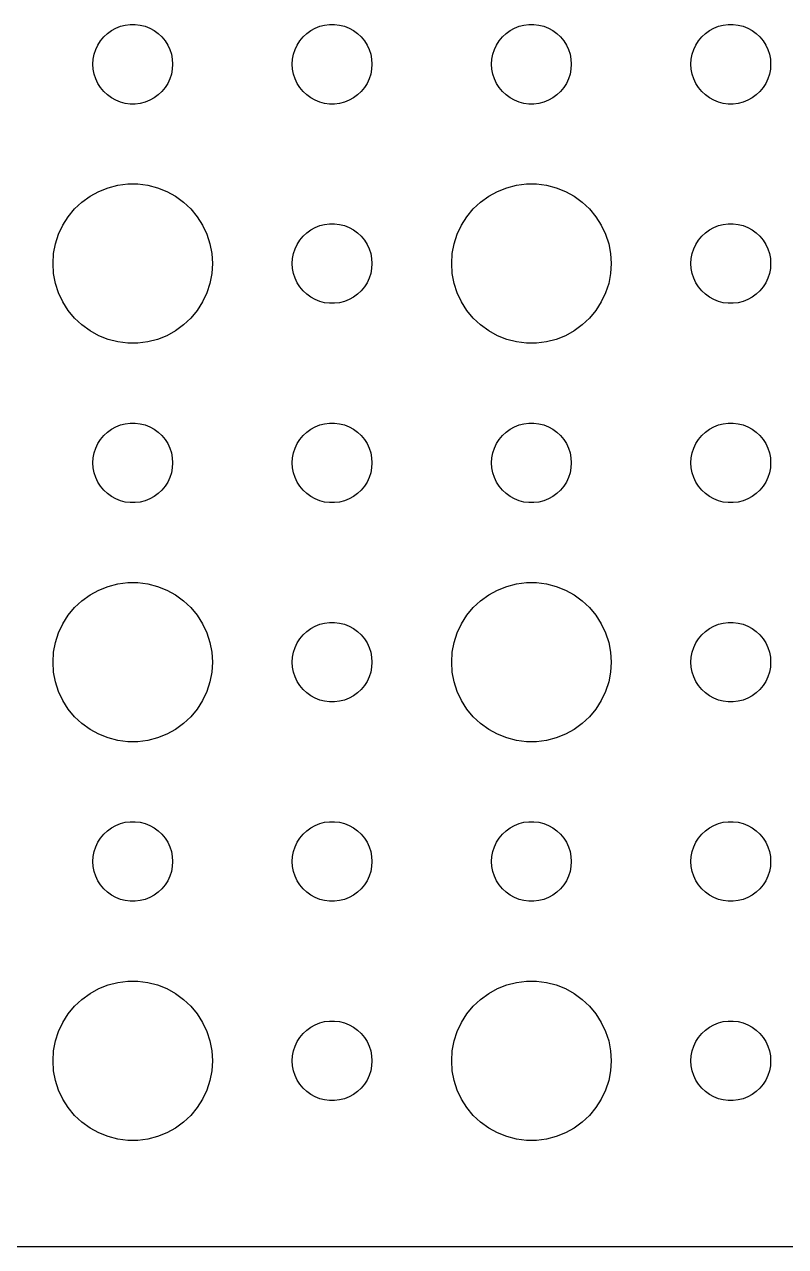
# Model space of a CAD drawing. Header units: metres. Extents: x -104 to 104, y -104 to 104.
# Drawn here: x 48.42 to 77.06, y -104.49 to -58.5 of the extents above; entities that cross this region are included whole.
import ezdxf

# ---------------------------------------------------------------- set-up
doc = ezdxf.new("R2010")
doc.units = ezdxf.units.M

msp = doc.modelspace()

# ---------------------------------------------------------------- linework, layer by layer
for p, q in [((51.4065, -58.9732), (51.5439, -58.8442)), ((51.5439, -58.8442), (51.6963, -58.7335)), ((51.6963, -58.7335), (51.8613, -58.6428)), ((51.8613, -58.6428), (52.0365, -58.5734)), ((52.0365, -58.5734), (52.2189, -58.5266)), ((52.2189, -58.5266), (52.4058, -58.503)), ((52.4058, -58.503), (52.5942, -58.503)), ((52.5942, -58.503), (52.7811, -58.5266)), ((52.7811, -58.5266), (52.9635, -58.5734)), ((52.9635, -58.5734), (53.1387, -58.6428)), ((53.1387, -58.6428), (53.3037, -58.7335)), ((53.3037, -58.7335), (53.4561, -58.8442)), ((53.4561, -58.8442), (53.5934, -58.9732)), ((58.9065, -58.9732), (59.0439, -58.8442)), ((59.0439, -58.8442), (59.1963, -58.7335)), ((59.1963, -58.7335), (59.3613, -58.6428)), ((59.3613, -58.6428), (59.5365, -58.5734)), ((59.5365, -58.5734), (59.7189, -58.5266)), ((59.7189, -58.5266), (59.9058, -58.503)), ((59.9058, -58.503), (60.0942, -58.503)), ((60.0942, -58.503), (60.2811, -58.5266)), ((60.2811, -58.5266), (60.4635, -58.5734)), ((60.4635, -58.5734), (60.6387, -58.6428)), ((60.6387, -58.6428), (60.8037, -58.7335)), ((60.8037, -58.7335), (60.9561, -58.8442)), ((60.9561, -58.8442), (61.0934, -58.9732)), ((66.4065, -58.9732), (66.5439, -58.8442)), ((66.5439, -58.8442), (66.6963, -58.7335)), ((66.6963, -58.7335), (66.8613, -58.6428)), ((66.8613, -58.6428), (67.0365, -58.5734)), ((67.0365, -58.5734), (67.2189, -58.5266)), ((67.2189, -58.5266), (67.4058, -58.503)), ((67.4058, -58.503), (67.5942, -58.503)), ((67.5942, -58.503), (67.7811, -58.5266)), ((67.7811, -58.5266), (67.9635, -58.5734)), ((67.9635, -58.5734), (68.1387, -58.6428)), ((68.1387, -58.6428), (68.3037, -58.7335)), ((68.3037, -58.7335), (68.4561, -58.8442)), ((68.4561, -58.8442), (68.5934, -58.9732)), ((73.9065, -58.9732), (74.0439, -58.8442)), ((74.0439, -58.8442), (74.1963, -58.7335)), ((74.1963, -58.7335), (74.3613, -58.6428)), ((74.3613, -58.6428), (74.5365, -58.5734)), ((74.5365, -58.5734), (74.7189, -58.5266)), ((74.7189, -58.5266), (74.9058, -58.503)), ((74.9058, -58.503), (75.0942, -58.503)), ((75.0942, -58.503), (75.2811, -58.5266)), ((75.2811, -58.5266), (75.4635, -58.5734)), ((75.4635, -58.5734), (75.6387, -58.6428)), ((75.6387, -58.6428), (75.8037, -58.7335)), ((75.8037, -58.7335), (75.9561, -58.8442)), ((75.9561, -58.8442), (76.0934, -58.9732)), ((51.1053, -59.4478), (51.1855, -59.2774)), ((51.1855, -59.2774), (51.2865, -59.1183)), ((51.2865, -59.1183), (51.4065, -58.9732)), ((53.5934, -58.9732), (53.7135, -59.1183)), ((53.7135, -59.1183), (53.8145, -59.2774)), ((53.8145, -59.2774), (53.8947, -59.4478)), ((58.6053, -59.4478), (58.6855, -59.2774)), ((58.6855, -59.2774), (58.7865, -59.1183)), ((58.7865, -59.1183), (58.9065, -58.9732)), ((61.0934, -58.9732), (61.2135, -59.1183)), ((61.2135, -59.1183), (61.3145, -59.2774)), ((61.3145, -59.2774), (61.3947, -59.4478)), ((66.1053, -59.4478), (66.1855, -59.2774)), ((66.1855, -59.2774), (66.2865, -59.1183)), ((66.2865, -59.1183), (66.4065, -58.9732)), ((68.5934, -58.9732), (68.7135, -59.1183)), ((68.7135, -59.1183), (68.8145, -59.2774)), ((68.8145, -59.2774), (68.8947, -59.4478)), ((73.6053, -59.4478), (73.6855, -59.2774)), ((73.6855, -59.2774), (73.7865, -59.1183)), ((73.7865, -59.1183), (73.9065, -58.9732)), ((76.0934, -58.9732), (76.2135, -59.1183)), ((76.2135, -59.1183), (76.3145, -59.2774)), ((76.3145, -59.2774), (76.3947, -59.4478)), ((51.0118, -59.812), (51.0471, -59.627)), ((51.0471, -59.627), (51.1053, -59.4478)), ((53.8947, -59.4478), (53.9529, -59.627)), ((53.9529, -59.627), (53.9882, -59.812)), ((58.5118, -59.812), (58.5471, -59.627)), ((58.5471, -59.627), (58.6053, -59.4478)), ((61.3947, -59.4478), (61.4529, -59.627)), ((61.4529, -59.627), (61.4882, -59.812)), ((66.0118, -59.812), (66.0471, -59.627)), ((66.0471, -59.627), (66.1053, -59.4478)), ((68.8947, -59.4478), (68.9529, -59.627)), ((68.9529, -59.627), (68.9882, -59.812)), ((73.5118, -59.812), (73.5471, -59.627)), ((73.5471, -59.627), (73.6053, -59.4478)), ((76.3947, -59.4478), (76.4529, -59.627)), ((76.4529, -59.627), (76.4882, -59.812)), ((51, -60), (51.0118, -59.812)), ((51.0118, -60.188), (51, -60)), ((51.0471, -60.373), (51.0118, -60.188)), ((53.9882, -60.188), (53.9529, -60.373)), ((53.9882, -59.812), (54, -60)), ((54, -60), (53.9882, -60.188)), ((58.5, -60), (58.5118, -59.812)), ((58.5118, -60.188), (58.5, -60)), ((58.5471, -60.373), (58.5118, -60.188)), ((61.4882, -60.188), (61.4529, -60.373)), ((61.4882, -59.812), (61.5, -60)), ((61.5, -60), (61.4882, -60.188)), ((66, -60), (66.0118, -59.812)), ((66.0118, -60.188), (66, -60)), ((66.0471, -60.373), (66.0118, -60.188)), ((68.9882, -60.188), (68.9529, -60.373)), ((68.9882, -59.812), (69, -60)), ((69, -60), (68.9882, -60.188)), ((73.5, -60), (73.5118, -59.812)), ((73.5118, -60.188), (73.5, -60)), ((73.5471, -60.373), (73.5118, -60.188)), ((76.4882, -60.188), (76.4529, -60.373)), ((76.4882, -59.812), (76.5, -60)), ((76.5, -60), (76.4882, -60.188)), ((51.1053, -60.5522), (51.0471, -60.373)), ((51.1855, -60.7226), (51.1053, -60.5522)), ((53.8947, -60.5522), (53.8145, -60.7226)), ((53.9529, -60.373), (53.8947, -60.5522)), ((58.6053, -60.5522), (58.5471, -60.373)), ((58.6855, -60.7226), (58.6053, -60.5522)), ((61.3947, -60.5522), (61.3145, -60.7226)), ((61.4529, -60.373), (61.3947, -60.5522)), ((66.1053, -60.5522), (66.0471, -60.373)), ((66.1855, -60.7226), (66.1053, -60.5522)), ((68.8947, -60.5522), (68.8145, -60.7226)), ((68.9529, -60.373), (68.8947, -60.5522)), ((73.6053, -60.5522), (73.5471, -60.373)), ((73.6855, -60.7226), (73.6053, -60.5522)), ((76.3947, -60.5522), (76.3145, -60.7226)), ((76.4529, -60.373), (76.3947, -60.5522)), ((51.2865, -60.8817), (51.1855, -60.7226)), ((51.4065, -61.0268), (51.2865, -60.8817)), ((51.5439, -61.1558), (51.4065, -61.0268)), ((51.6963, -61.2665), (51.5439, -61.1558)), ((53.4561, -61.1558), (53.3037, -61.2665)), ((53.5934, -61.0268), (53.4561, -61.1558)), ((53.7135, -60.8817), (53.5934, -61.0268)), ((53.8145, -60.7226), (53.7135, -60.8817)), ((58.7865, -60.8817), (58.6855, -60.7226)), ((58.9065, -61.0268), (58.7865, -60.8817)), ((59.0439, -61.1558), (58.9065, -61.0268)), ((59.1963, -61.2665), (59.0439, -61.1558)), ((60.9561, -61.1558), (60.8037, -61.2665)), ((61.0934, -61.0268), (60.9561, -61.1558)), ((61.2135, -60.8817), (61.0934, -61.0268)), ((61.3145, -60.7226), (61.2135, -60.8817)), ((66.2865, -60.8817), (66.1855, -60.7226)), ((66.4065, -61.0268), (66.2865, -60.8817)), ((66.5439, -61.1558), (66.4065, -61.0268)), ((66.6963, -61.2665), (66.5439, -61.1558)), ((68.4561, -61.1558), (68.3037, -61.2665)), ((68.5934, -61.0268), (68.4561, -61.1558)), ((68.7135, -60.8817), (68.5934, -61.0268)), ((68.8145, -60.7226), (68.7135, -60.8817)), ((73.7865, -60.8817), (73.6855, -60.7226)), ((73.9065, -61.0268), (73.7865, -60.8817)), ((74.0439, -61.1558), (73.9065, -61.0268)), ((74.1963, -61.2665), (74.0439, -61.1558)), ((75.9561, -61.1558), (75.8037, -61.2665)), ((76.0934, -61.0268), (75.9561, -61.1558)), ((76.2135, -60.8817), (76.0934, -61.0268)), ((76.3145, -60.7226), (76.2135, -60.8817)), ((51.8613, -61.3572), (51.6963, -61.2665)), ((52.0365, -61.4266), (51.8613, -61.3572)), ((52.2189, -61.4734), (52.0365, -61.4266)), ((52.4058, -61.497), (52.2189, -61.4734)), ((52.5942, -61.497), (52.4058, -61.497)), ((52.7811, -61.4734), (52.5942, -61.497)), ((52.9635, -61.4266), (52.7811, -61.4734)), ((53.1387, -61.3572), (52.9635, -61.4266)), ((53.3037, -61.2665), (53.1387, -61.3572)), ((59.3613, -61.3572), (59.1963, -61.2665)), ((59.5365, -61.4266), (59.3613, -61.3572)), ((59.7189, -61.4734), (59.5365, -61.4266)), ((59.9058, -61.497), (59.7189, -61.4734)), ((60.0942, -61.497), (59.9058, -61.497)), ((60.2811, -61.4734), (60.0942, -61.497)), ((60.4635, -61.4266), (60.2811, -61.4734)), ((60.6387, -61.3572), (60.4635, -61.4266)), ((60.8037, -61.2665), (60.6387, -61.3572)), ((66.8613, -61.3572), (66.6963, -61.2665)), ((67.0365, -61.4266), (66.8613, -61.3572)), ((67.2189, -61.4734), (67.0365, -61.4266)), ((67.4058, -61.497), (67.2189, -61.4734)), ((67.5942, -61.497), (67.4058, -61.497)), ((67.7811, -61.4734), (67.5942, -61.497)), ((67.9635, -61.4266), (67.7811, -61.4734)), ((68.1387, -61.3572), (67.9635, -61.4266)), ((68.3037, -61.2665), (68.1387, -61.3572)), ((74.3613, -61.3572), (74.1963, -61.2665)), ((74.5365, -61.4266), (74.3613, -61.3572)), ((74.7189, -61.4734), (74.5365, -61.4266)), ((74.9058, -61.497), (74.7189, -61.4734)), ((75.0942, -61.497), (74.9058, -61.497)), ((75.2811, -61.4734), (75.0942, -61.497)), ((75.4635, -61.4266), (75.2811, -61.4734)), ((75.6387, -61.3572), (75.4635, -61.4266)), ((75.8037, -61.2665), (75.6387, -61.3572)), ((50.8925, -64.967), (51.2227, -64.7855)), ((51.2227, -64.7855), (51.5729, -64.6468)), ((51.5729, -64.6468), (51.9379, -64.5531)), ((51.9379, -64.5531), (52.3116, -64.5059)), ((52.3116, -64.5059), (52.6884, -64.5059)), ((52.6884, -64.5059), (53.0621, -64.5531)), ((53.0621, -64.5531), (53.427, -64.6468)), ((53.427, -64.6468), (53.7773, -64.7855)), ((53.7773, -64.7855), (54.1075, -64.967)), ((65.8925, -64.967), (66.2227, -64.7855)), ((66.2227, -64.7855), (66.573, -64.6468)), ((66.573, -64.6468), (66.9379, -64.5531)), ((66.9379, -64.5531), (67.3116, -64.5059)), ((67.3116, -64.5059), (67.6884, -64.5059)), ((67.6884, -64.5059), (68.0621, -64.5531)), ((68.0621, -64.5531), (68.427, -64.6468)), ((68.427, -64.6468), (68.7773, -64.7855)), ((68.7773, -64.7855), (69.1075, -64.967)), ((50.3131, -65.4464), (50.5877, -65.1885)), ((50.5877, -65.1885), (50.8925, -64.967)), ((54.1075, -64.967), (54.4123, -65.1885)), ((54.4123, -65.1885), (54.6869, -65.4464)), ((65.3131, -65.4464), (65.5877, -65.1885)), ((65.5877, -65.1885), (65.8925, -64.967)), ((69.1075, -64.967), (69.4123, -65.1885)), ((69.4123, -65.1885), (69.6869, -65.4464)), ((49.8711, -66.0547), (50.0729, -65.7366)), ((50.0729, -65.7366), (50.3131, -65.4464)), ((54.6869, -65.4464), (54.927, -65.7366)), ((54.927, -65.7366), (55.1289, -66.0547)), ((64.8711, -66.0547), (65.073, -65.7366)), ((65.073, -65.7366), (65.3131, -65.4464)), ((69.6869, -65.4464), (69.927, -65.7366)), ((69.927, -65.7366), (70.1289, -66.0547)), ((49.7107, -66.3956), (49.8711, -66.0547)), ((55.1289, -66.0547), (55.2893, -66.3956)), ((59.1963, -66.2335), (59.3613, -66.1428)), ((59.3613, -66.1428), (59.5365, -66.0734)), ((59.5365, -66.0734), (59.7189, -66.0266)), ((59.7189, -66.0266), (59.9058, -66.003)), ((59.9058, -66.003), (60.0942, -66.003)), ((60.0942, -66.003), (60.2811, -66.0266)), ((60.2811, -66.0266), (60.4635, -66.0734)), ((60.4635, -66.0734), (60.6387, -66.1428)), ((60.6387, -66.1428), (60.8037, -66.2335)), ((64.7107, -66.3956), (64.8711, -66.0547)), ((70.1289, -66.0547), (70.2893, -66.3956)), ((74.1963, -66.2335), (74.3613, -66.1428)), ((74.3613, -66.1428), (74.5365, -66.0734)), ((74.5365, -66.0734), (74.7189, -66.0266)), ((74.7189, -66.0266), (74.9058, -66.003)), ((74.9058, -66.003), (75.0942, -66.003)), ((75.0942, -66.003), (75.2811, -66.0266)), ((75.2811, -66.0266), (75.4635, -66.0734)), ((75.4635, -66.0734), (75.6387, -66.1428)), ((75.6387, -66.1428), (75.8037, -66.2335)), ((49.5942, -66.7539), (49.7107, -66.3956)), ((55.2893, -66.3956), (55.4057, -66.7539)), ((58.6855, -66.7774), (58.7865, -66.6183)), ((58.7865, -66.6183), (58.9065, -66.4732)), ((58.9065, -66.4732), (59.0439, -66.3442)), ((59.0439, -66.3442), (59.1963, -66.2335)), ((60.8037, -66.2335), (60.9561, -66.3442)), ((60.9561, -66.3442), (61.0934, -66.4732)), ((61.0934, -66.4732), (61.2135, -66.6183)), ((61.2135, -66.6183), (61.3145, -66.7774)), ((64.5943, -66.7539), (64.7107, -66.3956)), ((70.2893, -66.3956), (70.4057, -66.7539)), ((73.6855, -66.7774), (73.7865, -66.6183)), ((73.7865, -66.6183), (73.9065, -66.4732)), ((73.9065, -66.4732), (74.0439, -66.3442)), ((74.0439, -66.3442), (74.1963, -66.2335)), ((75.8037, -66.2335), (75.9561, -66.3442)), ((75.9561, -66.3442), (76.0934, -66.4732)), ((76.0934, -66.4732), (76.2135, -66.6183)), ((76.2135, -66.6183), (76.3145, -66.7774)), ((49.5, -67.5), (49.5237, -67.124)), ((49.5237, -67.124), (49.5942, -66.7539)), ((55.4057, -66.7539), (55.4763, -67.124)), ((55.4763, -67.124), (55.5, -67.5)), ((58.5118, -67.312), (58.5471, -67.127)), ((58.5471, -67.127), (58.6053, -66.9478)), ((58.6053, -66.9478), (58.6855, -66.7774)), ((61.3145, -66.7774), (61.3947, -66.9478)), ((61.3947, -66.9478), (61.4529, -67.127)), ((61.4529, -67.127), (61.4882, -67.312)), ((64.5, -67.5), (64.5237, -67.124)), ((64.5237, -67.124), (64.5943, -66.7539)), ((70.4057, -66.7539), (70.4763, -67.124)), ((70.4763, -67.124), (70.5, -67.5)), ((73.5118, -67.312), (73.5471, -67.127)), ((73.5471, -67.127), (73.6053, -66.9478)), ((73.6053, -66.9478), (73.6855, -66.7774)), ((76.3145, -66.7774), (76.3947, -66.9478)), ((76.3947, -66.9478), (76.4529, -67.127)), ((76.4529, -67.127), (76.4882, -67.312)), ((49.5237, -67.876), (49.5, -67.5)), ((55.5, -67.5), (55.4763, -67.876)), ((58.5, -67.5), (58.5118, -67.312)), ((58.5118, -67.688), (58.5, -67.5)), ((61.4882, -67.312), (61.5, -67.5)), ((61.5, -67.5), (61.4882, -67.688)), ((64.5237, -67.876), (64.5, -67.5)), ((70.5, -67.5), (70.4763, -67.876)), ((73.5, -67.5), (73.5118, -67.312)), ((73.5118, -67.688), (73.5, -67.5)), ((76.4882, -67.312), (76.5, -67.5)), ((76.5, -67.5), (76.4882, -67.688)), ((49.5942, -68.2461), (49.5237, -67.876)), ((55.4763, -67.876), (55.4057, -68.2461)), ((58.5471, -67.873), (58.5118, -67.688)), ((58.6053, -68.0522), (58.5471, -67.873)), ((58.6855, -68.2226), (58.6053, -68.0522)), ((61.3947, -68.0522), (61.3145, -68.2226)), ((61.4529, -67.873), (61.3947, -68.0522)), ((61.4882, -67.688), (61.4529, -67.873)), ((64.5943, -68.2461), (64.5237, -67.876)), ((70.4763, -67.876), (70.4057, -68.2461)), ((73.5471, -67.873), (73.5118, -67.688)), ((73.6053, -68.0522), (73.5471, -67.873)), ((73.6855, -68.2226), (73.6053, -68.0522)), ((76.3947, -68.0522), (76.3145, -68.2226)), ((76.4529, -67.873), (76.3947, -68.0522)), ((76.4882, -67.688), (76.4529, -67.873)), ((49.7107, -68.6044), (49.5942, -68.2461)), ((55.4057, -68.2461), (55.2893, -68.6044)), ((58.7865, -68.3817), (58.6855, -68.2226)), ((58.9065, -68.5268), (58.7865, -68.3817)), ((61.2135, -68.3817), (61.0934, -68.5268)), ((61.3145, -68.2226), (61.2135, -68.3817)), ((64.7107, -68.6044), (64.5943, -68.2461)), ((70.4057, -68.2461), (70.2893, -68.6044)), ((73.7865, -68.3817), (73.6855, -68.2226)), ((73.9065, -68.5268), (73.7865, -68.3817)), ((76.2135, -68.3817), (76.0934, -68.5268)), ((76.3145, -68.2226), (76.2135, -68.3817)), ((49.8711, -68.9453), (49.7107, -68.6044)), ((50.0729, -69.2634), (49.8711, -68.9453)), ((55.1289, -68.9453), (54.927, -69.2634)), ((55.2893, -68.6044), (55.1289, -68.9453)), ((59.0439, -68.6558), (58.9065, -68.5268)), ((59.1963, -68.7665), (59.0439, -68.6558)), ((59.3613, -68.8572), (59.1963, -68.7665)), ((59.5365, -68.9266), (59.3613, -68.8572)), ((59.7189, -68.9734), (59.5365, -68.9266)), ((59.9058, -68.997), (59.7189, -68.9734)), ((60.2811, -68.9734), (60.0942, -68.997)), ((60.4635, -68.9266), (60.2811, -68.9734)), ((60.6387, -68.8572), (60.4635, -68.9266)), ((60.8037, -68.7665), (60.6387, -68.8572)), ((60.9561, -68.6558), (60.8037, -68.7665)), ((61.0934, -68.5268), (60.9561, -68.6558)), ((64.8711, -68.9453), (64.7107, -68.6044)), ((65.073, -69.2634), (64.8711, -68.9453)), ((70.1289, -68.9453), (69.927, -69.2634)), ((70.2893, -68.6044), (70.1289, -68.9453)), ((74.0439, -68.6558), (73.9065, -68.5268)), ((74.1963, -68.7665), (74.0439, -68.6558)), ((74.3613, -68.8572), (74.1963, -68.7665)), ((74.5365, -68.9266), (74.3613, -68.8572)), ((74.7189, -68.9734), (74.5365, -68.9266)), ((74.9058, -68.997), (74.7189, -68.9734)), ((75.2811, -68.9734), (75.0942, -68.997)), ((75.4635, -68.9266), (75.2811, -68.9734)), ((75.6387, -68.8572), (75.4635, -68.9266)), ((75.8037, -68.7665), (75.6387, -68.8572)), ((75.9561, -68.6558), (75.8037, -68.7665)), ((76.0934, -68.5268), (75.9561, -68.6558)), ((50.3131, -69.5536), (50.0729, -69.2634)), ((54.927, -69.2634), (54.6869, -69.5536)), ((60.0942, -68.997), (59.9058, -68.997)), ((65.3131, -69.5536), (65.073, -69.2634)), ((69.927, -69.2634), (69.6869, -69.5536)), ((75.0942, -68.997), (74.9058, -68.997)), ((50.5877, -69.8115), (50.3131, -69.5536)), ((50.8925, -70.033), (50.5877, -69.8115)), ((54.4123, -69.8115), (54.1075, -70.033)), ((54.6869, -69.5536), (54.4123, -69.8115)), ((65.5877, -69.8115), (65.3131, -69.5536)), ((65.8925, -70.033), (65.5877, -69.8115)), ((69.4123, -69.8115), (69.1075, -70.033)), ((69.6869, -69.5536), (69.4123, -69.8115)), ((51.2227, -70.2145), (50.8925, -70.033)), ((51.5729, -70.3532), (51.2227, -70.2145)), ((51.9379, -70.4469), (51.5729, -70.3532)), ((53.427, -70.3532), (53.0621, -70.4469)), ((53.7773, -70.2145), (53.427, -70.3532)), ((54.1075, -70.033), (53.7773, -70.2145)), ((66.2227, -70.2145), (65.8925, -70.033)), ((66.573, -70.3532), (66.2227, -70.2145)), ((66.9379, -70.4469), (66.573, -70.3532)), ((68.427, -70.3532), (68.0621, -70.4469)), ((68.7773, -70.2145), (68.427, -70.3532)), ((69.1075, -70.033), (68.7773, -70.2145)), ((52.3116, -70.4941), (51.9379, -70.4469)), ((52.6884, -70.4941), (52.3116, -70.4941)), ((53.0621, -70.4469), (52.6884, -70.4941)), ((67.3116, -70.4941), (66.9379, -70.4469)), ((67.6884, -70.4941), (67.3116, -70.4941)), ((68.0621, -70.4469), (67.6884, -70.4941)), ((51.8613, -73.6428), (52.0365, -73.5734)), ((52.0365, -73.5734), (52.2189, -73.5266)), ((52.2189, -73.5266), (52.4058, -73.503)), ((52.4058, -73.503), (52.5942, -73.503)), ((52.5942, -73.503), (52.7811, -73.5266)), ((52.7811, -73.5266), (52.9635, -73.5734)), ((52.9635, -73.5734), (53.1387, -73.6428)), ((59.3613, -73.6428), (59.5365, -73.5734)), ((59.5365, -73.5734), (59.7189, -73.5266)), ((59.7189, -73.5266), (59.9058, -73.503)), ((59.9058, -73.503), (60.0942, -73.503)), ((60.0942, -73.503), (60.2811, -73.5266)), ((60.2811, -73.5266), (60.4635, -73.5734)), ((60.4635, -73.5734), (60.6387, -73.6428)), ((66.8613, -73.6428), (67.0365, -73.5734)), ((67.0365, -73.5734), (67.2189, -73.5266)), ((67.2189, -73.5266), (67.4058, -73.503)), ((67.4058, -73.503), (67.5942, -73.503)), ((67.5942, -73.503), (67.7811, -73.5266)), ((67.7811, -73.5266), (67.9635, -73.5734)), ((67.9635, -73.5734), (68.1387, -73.6428)), ((74.3613, -73.6428), (74.5365, -73.5734)), ((74.5365, -73.5734), (74.7189, -73.5266)), ((74.7189, -73.5266), (74.9058, -73.503)), ((74.9058, -73.503), (75.0942, -73.503)), ((75.0942, -73.503), (75.2811, -73.5266)), ((75.2811, -73.5266), (75.4635, -73.5734)), ((75.4635, -73.5734), (75.6387, -73.6428)), ((51.2865, -74.1183), (51.4065, -73.9732)), ((51.4065, -73.9732), (51.5439, -73.8442)), ((51.5439, -73.8442), (51.6963, -73.7335)), ((51.6963, -73.7335), (51.8613, -73.6428)), ((53.1387, -73.6428), (53.3037, -73.7335)), ((53.3037, -73.7335), (53.4561, -73.8442)), ((53.4561, -73.8442), (53.5934, -73.9732)), ((53.5934, -73.9732), (53.7135, -74.1183)), ((58.7865, -74.1183), (58.9065, -73.9732)), ((58.9065, -73.9732), (59.0439, -73.8442)), ((59.0439, -73.8442), (59.1963, -73.7335)), ((59.1963, -73.7335), (59.3613, -73.6428)), ((60.6387, -73.6428), (60.8037, -73.7335)), ((60.8037, -73.7335), (60.9561, -73.8442)), ((60.9561, -73.8442), (61.0934, -73.9732)), ((61.0934, -73.9732), (61.2135, -74.1183)), ((66.2865, -74.1183), (66.4065, -73.9732)), ((66.4065, -73.9732), (66.5439, -73.8442)), ((66.5439, -73.8442), (66.6963, -73.7335)), ((66.6963, -73.7335), (66.8613, -73.6428)), ((68.1387, -73.6428), (68.3037, -73.7335)), ((68.3037, -73.7335), (68.4561, -73.8442)), ((68.4561, -73.8442), (68.5934, -73.9732)), ((68.5934, -73.9732), (68.7135, -74.1183)), ((73.7865, -74.1183), (73.9065, -73.9732)), ((73.9065, -73.9732), (74.0439, -73.8442)), ((74.0439, -73.8442), (74.1963, -73.7335)), ((74.1963, -73.7335), (74.3613, -73.6428)), ((75.6387, -73.6428), (75.8037, -73.7335)), ((75.8037, -73.7335), (75.9561, -73.8442)), ((75.9561, -73.8442), (76.0934, -73.9732)), ((76.0934, -73.9732), (76.2135, -74.1183)), ((51.0471, -74.627), (51.1053, -74.4478)), ((51.1053, -74.4478), (51.1855, -74.2774)), ((51.1855, -74.2774), (51.2865, -74.1183)), ((53.7135, -74.1183), (53.8145, -74.2774)), ((53.8145, -74.2774), (53.8947, -74.4478)), ((53.8947, -74.4478), (53.9529, -74.627)), ((58.5471, -74.627), (58.6053, -74.4478)), ((58.6053, -74.4478), (58.6855, -74.2774)), ((58.6855, -74.2774), (58.7865, -74.1183)), ((61.2135, -74.1183), (61.3145, -74.2774)), ((61.3145, -74.2774), (61.3947, -74.4478)), ((61.3947, -74.4478), (61.4529, -74.627)), ((66.0471, -74.627), (66.1053, -74.4478)), ((66.1053, -74.4478), (66.1855, -74.2774)), ((66.1855, -74.2774), (66.2865, -74.1183)), ((68.7135, -74.1183), (68.8145, -74.2774)), ((68.8145, -74.2774), (68.8947, -74.4478)), ((68.8947, -74.4478), (68.9529, -74.627)), ((73.5471, -74.627), (73.6053, -74.4478)), ((73.6053, -74.4478), (73.6855, -74.2774)), ((73.6855, -74.2774), (73.7865, -74.1183)), ((76.2135, -74.1183), (76.3145, -74.2774)), ((76.3145, -74.2774), (76.3947, -74.4478)), ((76.3947, -74.4478), (76.4529, -74.627)), ((51, -75), (51.0118, -74.812)), ((51.0118, -74.812), (51.0471, -74.627)), ((53.9529, -74.627), (53.9882, -74.812)), ((53.9882, -74.812), (54, -75)), ((58.5, -75), (58.5118, -74.812)), ((58.5118, -74.812), (58.5471, -74.627)), ((61.4529, -74.627), (61.4882, -74.812)), ((61.4882, -74.812), (61.5, -75)), ((66, -75), (66.0118, -74.812)), ((66.0118, -74.812), (66.0471, -74.627)), ((68.9529, -74.627), (68.9882, -74.812)), ((68.9882, -74.812), (69, -75)), ((73.5, -75), (73.5118, -74.812)), ((73.5118, -74.812), (73.5471, -74.627)), ((76.4529, -74.627), (76.4882, -74.812)), ((76.4882, -74.812), (76.5, -75)), ((51.0118, -75.188), (51, -75)), ((51.0471, -75.373), (51.0118, -75.188)), ((51.1053, -75.5522), (51.0471, -75.373)), ((53.9529, -75.373), (53.8947, -75.5522)), ((53.9882, -75.188), (53.9529, -75.373)), ((54, -75), (53.9882, -75.188)), ((58.5118, -75.188), (58.5, -75)), ((58.5471, -75.373), (58.5118, -75.188)), ((58.6053, -75.5522), (58.5471, -75.373)), ((61.4529, -75.373), (61.3947, -75.5522)), ((61.4882, -75.188), (61.4529, -75.373)), ((61.5, -75), (61.4882, -75.188)), ((66.0118, -75.188), (66, -75)), ((66.0471, -75.373), (66.0118, -75.188)), ((66.1053, -75.5522), (66.0471, -75.373)), ((68.9529, -75.373), (68.8947, -75.5522)), ((68.9882, -75.188), (68.9529, -75.373)), ((69, -75), (68.9882, -75.188)), ((73.5118, -75.188), (73.5, -75)), ((73.5471, -75.373), (73.5118, -75.188)), ((73.6053, -75.5522), (73.5471, -75.373)), ((76.4529, -75.373), (76.3947, -75.5522)), ((76.4882, -75.188), (76.4529, -75.373)), ((76.5, -75), (76.4882, -75.188)), ((51.1855, -75.7226), (51.1053, -75.5522)), ((51.2865, -75.8817), (51.1855, -75.7226)), ((53.8145, -75.7226), (53.7135, -75.8817)), ((53.8947, -75.5522), (53.8145, -75.7226)), ((58.6855, -75.7226), (58.6053, -75.5522)), ((58.7865, -75.8817), (58.6855, -75.7226)), ((61.3145, -75.7226), (61.2135, -75.8817)), ((61.3947, -75.5522), (61.3145, -75.7226)), ((66.1855, -75.7226), (66.1053, -75.5522)), ((66.2865, -75.8817), (66.1855, -75.7226)), ((68.8145, -75.7226), (68.7135, -75.8817)), ((68.8947, -75.5522), (68.8145, -75.7226)), ((73.6855, -75.7226), (73.6053, -75.5522)), ((73.7865, -75.8817), (73.6855, -75.7226)), ((76.3145, -75.7226), (76.2135, -75.8817)), ((76.3947, -75.5522), (76.3145, -75.7226)), ((51.4065, -76.0268), (51.2865, -75.8817)), ((51.5439, -76.1558), (51.4065, -76.0268)), ((51.6963, -76.2665), (51.5439, -76.1558)), ((51.8613, -76.3572), (51.6963, -76.2665)), ((53.3037, -76.2665), (53.1387, -76.3572)), ((53.4561, -76.1558), (53.3037, -76.2665)), ((53.5934, -76.0268), (53.4561, -76.1558)), ((53.7135, -75.8817), (53.5934, -76.0268)), ((58.9065, -76.0268), (58.7865, -75.8817)), ((59.0439, -76.1558), (58.9065, -76.0268)), ((59.1963, -76.2665), (59.0439, -76.1558)), ((59.3613, -76.3572), (59.1963, -76.2665)), ((60.8037, -76.2665), (60.6387, -76.3572)), ((60.9561, -76.1558), (60.8037, -76.2665)), ((61.0934, -76.0268), (60.9561, -76.1558)), ((61.2135, -75.8817), (61.0934, -76.0268)), ((66.4065, -76.0268), (66.2865, -75.8817)), ((66.5439, -76.1558), (66.4065, -76.0268)), ((66.6963, -76.2665), (66.5439, -76.1558)), ((66.8613, -76.3572), (66.6963, -76.2665)), ((68.3037, -76.2665), (68.1387, -76.3572)), ((68.4561, -76.1558), (68.3037, -76.2665)), ((68.5934, -76.0268), (68.4561, -76.1558)), ((68.7135, -75.8817), (68.5934, -76.0268)), ((73.9065, -76.0268), (73.7865, -75.8817)), ((74.0439, -76.1558), (73.9065, -76.0268)), ((74.1963, -76.2665), (74.0439, -76.1558)), ((74.3613, -76.3572), (74.1963, -76.2665)), ((75.8037, -76.2665), (75.6387, -76.3572)), ((75.9561, -76.1558), (75.8037, -76.2665)), ((76.0934, -76.0268), (75.9561, -76.1558)), ((76.2135, -75.8817), (76.0934, -76.0268)), ((52.0365, -76.4266), (51.8613, -76.3572)), ((52.2189, -76.4734), (52.0365, -76.4266)), ((52.4058, -76.497), (52.2189, -76.4734)), ((52.5942, -76.497), (52.4058, -76.497)), ((52.7811, -76.4734), (52.5942, -76.497)), ((52.9635, -76.4266), (52.7811, -76.4734)), ((53.1387, -76.3572), (52.9635, -76.4266)), ((59.5365, -76.4266), (59.3613, -76.3572)), ((59.7189, -76.4734), (59.5365, -76.4266)), ((59.9058, -76.497), (59.7189, -76.4734)), ((60.0942, -76.497), (59.9058, -76.497)), ((60.2811, -76.4734), (60.0942, -76.497)), ((60.4635, -76.4266), (60.2811, -76.4734)), ((60.6387, -76.3572), (60.4635, -76.4266)), ((67.0365, -76.4266), (66.8613, -76.3572)), ((67.2189, -76.4734), (67.0365, -76.4266)), ((67.4058, -76.497), (67.2189, -76.4734)), ((67.5942, -76.497), (67.4058, -76.497)), ((67.7811, -76.4734), (67.5942, -76.497)), ((67.9635, -76.4266), (67.7811, -76.4734)), ((68.1387, -76.3572), (67.9635, -76.4266)), ((74.5365, -76.4266), (74.3613, -76.3572)), ((74.7189, -76.4734), (74.5365, -76.4266)), ((74.9058, -76.497), (74.7189, -76.4734)), ((75.0942, -76.497), (74.9058, -76.497)), ((75.2811, -76.4734), (75.0942, -76.497)), ((75.4635, -76.4266), (75.2811, -76.4734)), ((75.6387, -76.3572), (75.4635, -76.4266)), ((51.5729, -79.6468), (51.9379, -79.5531)), ((51.9379, -79.5531), (52.3116, -79.5059)), ((52.3116, -79.5059), (52.6884, -79.5059)), ((52.6884, -79.5059), (53.0621, -79.5531)), ((53.0621, -79.5531), (53.427, -79.6468)), ((66.573, -79.6468), (66.9379, -79.5531)), ((66.9379, -79.5531), (67.3116, -79.5059)), ((67.3116, -79.5059), (67.6884, -79.5059)), ((67.6884, -79.5059), (68.0621, -79.5531)), ((68.0621, -79.5531), (68.427, -79.6468)), ((50.5877, -80.1885), (50.8925, -79.967)), ((50.8925, -79.967), (51.2227, -79.7855)), ((51.2227, -79.7855), (51.5729, -79.6468)), ((53.427, -79.6468), (53.7773, -79.7855)), ((53.7773, -79.7855), (54.1075, -79.967)), ((54.1075, -79.967), (54.4123, -80.1885)), ((65.5877, -80.1885), (65.8925, -79.967)), ((65.8925, -79.967), (66.2227, -79.7855)), ((66.2227, -79.7855), (66.573, -79.6468)), ((68.427, -79.6468), (68.7773, -79.7855)), ((68.7773, -79.7855), (69.1075, -79.967)), ((69.1075, -79.967), (69.4123, -80.1885)), ((50.0729, -80.7366), (50.3131, -80.4464)), ((50.3131, -80.4464), (50.5877, -80.1885)), ((54.4123, -80.1885), (54.6869, -80.4464)), ((54.6869, -80.4464), (54.927, -80.7366)), ((65.073, -80.7366), (65.3131, -80.4464)), ((65.3131, -80.4464), (65.5877, -80.1885)), ((69.4123, -80.1885), (69.6869, -80.4464)), ((69.6869, -80.4464), (69.927, -80.7366)), ((49.8711, -81.0547), (50.0729, -80.7366)), ((54.927, -80.7366), (55.1289, -81.0547)), ((64.8711, -81.0547), (65.073, -80.7366)), ((69.927, -80.7366), (70.1289, -81.0547)), ((49.5942, -81.7539), (49.7107, -81.3956)), ((49.7107, -81.3956), (49.8711, -81.0547)), ((55.1289, -81.0547), (55.2893, -81.3956)), ((55.2893, -81.3956), (55.4057, -81.7539)), ((58.9065, -81.4732), (59.0439, -81.3442)), ((59.0439, -81.3442), (59.1963, -81.2335)), ((59.1963, -81.2335), (59.3613, -81.1428)), ((59.3613, -81.1428), (59.5365, -81.0734)), ((59.5365, -81.0734), (59.7189, -81.0266)), ((59.7189, -81.0266), (59.9058, -81.003)), ((59.9058, -81.003), (60.0942, -81.003)), ((60.0942, -81.003), (60.2811, -81.0266)), ((60.2811, -81.0266), (60.4635, -81.0734)), ((60.4635, -81.0734), (60.6387, -81.1428)), ((60.6387, -81.1428), (60.8037, -81.2335)), ((60.8037, -81.2335), (60.9561, -81.3442)), ((60.9561, -81.3442), (61.0934, -81.4732)), ((64.5943, -81.7539), (64.7107, -81.3956)), ((64.7107, -81.3956), (64.8711, -81.0547)), ((70.1289, -81.0547), (70.2893, -81.3956)), ((70.2893, -81.3956), (70.4057, -81.7539)), ((73.9065, -81.4732), (74.0439, -81.3442)), ((74.0439, -81.3442), (74.1963, -81.2335)), ((74.1963, -81.2335), (74.3613, -81.1428)), ((74.3613, -81.1428), (74.5365, -81.0734)), ((74.5365, -81.0734), (74.7189, -81.0266)), ((74.7189, -81.0266), (74.9058, -81.003)), ((74.9058, -81.003), (75.0942, -81.003)), ((75.0942, -81.003), (75.2811, -81.0266)), ((75.2811, -81.0266), (75.4635, -81.0734)), ((75.4635, -81.0734), (75.6387, -81.1428)), ((75.6387, -81.1428), (75.8037, -81.2335)), ((75.8037, -81.2335), (75.9561, -81.3442)), ((75.9561, -81.3442), (76.0934, -81.4732)), ((49.5237, -82.124), (49.5942, -81.7539)), ((55.4057, -81.7539), (55.4763, -82.124)), ((58.6053, -81.9478), (58.6855, -81.7774)), ((58.6855, -81.7774), (58.7865, -81.6183)), ((58.7865, -81.6183), (58.9065, -81.4732)), ((61.0934, -81.4732), (61.2135, -81.6183)), ((61.2135, -81.6183), (61.3145, -81.7774)), ((61.3145, -81.7774), (61.3947, -81.9478)), ((64.5237, -82.124), (64.5943, -81.7539)), ((70.4057, -81.7539), (70.4763, -82.124)), ((73.6053, -81.9478), (73.6855, -81.7774)), ((73.6855, -81.7774), (73.7865, -81.6183)), ((73.7865, -81.6183), (73.9065, -81.4732)), ((76.0934, -81.4732), (76.2135, -81.6183)), ((76.2135, -81.6183), (76.3145, -81.7774)), ((76.3145, -81.7774), (76.3947, -81.9478)), ((49.5, -82.5), (49.5237, -82.124)), ((55.4763, -82.124), (55.5, -82.5)), ((58.5, -82.5), (58.5118, -82.312)), ((58.5118, -82.312), (58.5471, -82.127)), ((58.5471, -82.127), (58.6053, -81.9478)), ((61.3947, -81.9478), (61.4529, -82.127)), ((61.4529, -82.127), (61.4882, -82.312)), ((61.4882, -82.312), (61.5, -82.5)), ((64.5, -82.5), (64.5237, -82.124)), ((70.4763, -82.124), (70.5, -82.5)), ((73.5, -82.5), (73.5118, -82.312)), ((73.5118, -82.312), (73.5471, -82.127)), ((73.5471, -82.127), (73.6053, -81.9478)), ((76.3947, -81.9478), (76.4529, -82.127)), ((76.4529, -82.127), (76.4882, -82.312)), ((76.4882, -82.312), (76.5, -82.5)), ((49.5237, -82.876), (49.5, -82.5)), ((55.5, -82.5), (55.4763, -82.876)), ((58.5118, -82.688), (58.5, -82.5)), ((58.5471, -82.873), (58.5118, -82.688)), ((61.4882, -82.688), (61.4529, -82.873)), ((61.5, -82.5), (61.4882, -82.688)), ((64.5237, -82.876), (64.5, -82.5)), ((70.5, -82.5), (70.4763, -82.876)), ((73.5118, -82.688), (73.5, -82.5)), ((73.5471, -82.873), (73.5118, -82.688)), ((76.4882, -82.688), (76.4529, -82.873)), ((76.5, -82.5), (76.4882, -82.688)), ((49.5942, -83.2461), (49.5237, -82.876)), ((55.4763, -82.876), (55.4057, -83.2461)), ((58.6053, -83.0522), (58.5471, -82.873)), ((58.6855, -83.2226), (58.6053, -83.0522)), ((58.7865, -83.3817), (58.6855, -83.2226)), ((61.3145, -83.2226), (61.2135, -83.3817)), ((61.3947, -83.0522), (61.3145, -83.2226)), ((61.4529, -82.873), (61.3947, -83.0522)), ((64.5943, -83.2461), (64.5237, -82.876)), ((70.4763, -82.876), (70.4057, -83.2461)), ((73.6053, -83.0522), (73.5471, -82.873)), ((73.6855, -83.2226), (73.6053, -83.0522)), ((73.7865, -83.3817), (73.6855, -83.2226)), ((76.3145, -83.2226), (76.2135, -83.3817)), ((76.3947, -83.0522), (76.3145, -83.2226)), ((76.4529, -82.873), (76.3947, -83.0522)), ((49.7107, -83.6044), (49.5942, -83.2461)), ((49.8711, -83.9453), (49.7107, -83.6044)), ((55.2893, -83.6044), (55.1289, -83.9453)), ((55.4057, -83.2461), (55.2893, -83.6044)), ((58.9065, -83.5268), (58.7865, -83.3817)), ((59.0439, -83.6558), (58.9065, -83.5268)), ((59.1963, -83.7665), (59.0439, -83.6558)), ((60.9561, -83.6558), (60.8037, -83.7665)), ((61.0934, -83.5268), (60.9561, -83.6558)), ((61.2135, -83.3817), (61.0934, -83.5268)), ((64.7107, -83.6044), (64.5943, -83.2461)), ((64.8711, -83.9453), (64.7107, -83.6044)), ((70.2893, -83.6044), (70.1289, -83.9453)), ((70.4057, -83.2461), (70.2893, -83.6044)), ((73.9065, -83.5268), (73.7865, -83.3817)), ((74.0439, -83.6558), (73.9065, -83.5268)), ((74.1963, -83.7665), (74.0439, -83.6558)), ((75.9561, -83.6558), (75.8037, -83.7665)), ((76.0934, -83.5268), (75.9561, -83.6558)), ((76.2135, -83.3817), (76.0934, -83.5268)), ((50.0729, -84.2634), (49.8711, -83.9453)), ((55.1289, -83.9453), (54.927, -84.2634)), ((59.3613, -83.8572), (59.1963, -83.7665)), ((59.5365, -83.9266), (59.3613, -83.8572)), ((59.7189, -83.9734), (59.5365, -83.9266)), ((59.9058, -83.997), (59.7189, -83.9734)), ((60.0942, -83.997), (59.9058, -83.997)), ((60.2811, -83.9734), (60.0942, -83.997)), ((60.4635, -83.9266), (60.2811, -83.9734)), ((60.6387, -83.8572), (60.4635, -83.9266)), ((60.8037, -83.7665), (60.6387, -83.8572)), ((65.073, -84.2634), (64.8711, -83.9453)), ((70.1289, -83.9453), (69.927, -84.2634)), ((74.3613, -83.8572), (74.1963, -83.7665)), ((74.5365, -83.9266), (74.3613, -83.8572)), ((74.7189, -83.9734), (74.5365, -83.9266)), ((74.9058, -83.997), (74.7189, -83.9734)), ((75.0942, -83.997), (74.9058, -83.997)), ((75.2811, -83.9734), (75.0942, -83.997)), ((75.4635, -83.9266), (75.2811, -83.9734)), ((75.6387, -83.8572), (75.4635, -83.9266)), ((75.8037, -83.7665), (75.6387, -83.8572)), ((50.3131, -84.5536), (50.0729, -84.2634)), ((50.5877, -84.8115), (50.3131, -84.5536)), ((54.6869, -84.5536), (54.4123, -84.8115)), ((54.927, -84.2634), (54.6869, -84.5536)), ((65.3131, -84.5536), (65.073, -84.2634)), ((65.5877, -84.8115), (65.3131, -84.5536)), ((69.6869, -84.5536), (69.4123, -84.8115)), ((69.927, -84.2634), (69.6869, -84.5536)), ((50.8925, -85.033), (50.5877, -84.8115)), ((51.2227, -85.2145), (50.8925, -85.033)), ((54.1075, -85.033), (53.7773, -85.2145)), ((54.4123, -84.8115), (54.1075, -85.033)), ((65.8925, -85.033), (65.5877, -84.8115)), ((66.2227, -85.2145), (65.8925, -85.033)), ((69.1075, -85.033), (68.7773, -85.2145)), ((69.4123, -84.8115), (69.1075, -85.033)), ((51.5729, -85.3532), (51.2227, -85.2145)), ((51.9379, -85.4469), (51.5729, -85.3532)), ((52.3116, -85.4941), (51.9379, -85.4469)), ((52.6884, -85.4941), (52.3116, -85.4941)), ((53.0621, -85.4469), (52.6884, -85.4941)), ((53.427, -85.3532), (53.0621, -85.4469)), ((53.7773, -85.2145), (53.427, -85.3532)), ((66.573, -85.3532), (66.2227, -85.2145)), ((66.9379, -85.4469), (66.573, -85.3532)), ((67.3116, -85.4941), (66.9379, -85.4469)), ((67.6884, -85.4941), (67.3116, -85.4941)), ((68.0621, -85.4469), (67.6884, -85.4941)), ((68.427, -85.3532), (68.0621, -85.4469)), ((68.7773, -85.2145), (68.427, -85.3532)), ((51.5439, -88.8442), (51.6963, -88.7335)), ((51.6963, -88.7335), (51.8613, -88.6428)), ((51.8613, -88.6428), (52.0365, -88.5734)), ((52.0365, -88.5734), (52.2189, -88.5266)), ((52.2189, -88.5266), (52.4058, -88.503)), ((52.4058, -88.503), (52.5942, -88.503)), ((52.5942, -88.503), (52.7811, -88.5266)), ((52.7811, -88.5266), (52.9635, -88.5734)), ((52.9635, -88.5734), (53.1387, -88.6428)), ((53.1387, -88.6428), (53.3037, -88.7335)), ((53.3037, -88.7335), (53.4561, -88.8442)), ((59.0439, -88.8442), (59.1963, -88.7335)), ((59.1963, -88.7335), (59.3613, -88.6428)), ((59.3613, -88.6428), (59.5365, -88.5734)), ((59.5365, -88.5734), (59.7189, -88.5266)), ((59.7189, -88.5266), (59.9058, -88.503)), ((59.9058, -88.503), (60.0942, -88.503)), ((60.0942, -88.503), (60.2811, -88.5266)), ((60.2811, -88.5266), (60.4635, -88.5734)), ((60.4635, -88.5734), (60.6387, -88.6428)), ((60.6387, -88.6428), (60.8037, -88.7335)), ((60.8037, -88.7335), (60.9561, -88.8442)), ((66.5439, -88.8442), (66.6963, -88.7335)), ((66.6963, -88.7335), (66.8613, -88.6428)), ((66.8613, -88.6428), (67.0365, -88.5734)), ((67.0365, -88.5734), (67.2189, -88.5266)), ((67.2189, -88.5266), (67.4058, -88.503)), ((67.4058, -88.503), (67.5942, -88.503)), ((67.5942, -88.503), (67.7811, -88.5266)), ((67.7811, -88.5266), (67.9635, -88.5734)), ((67.9635, -88.5734), (68.1387, -88.6428)), ((68.1387, -88.6428), (68.3037, -88.7335)), ((68.3037, -88.7335), (68.4561, -88.8442)), ((74.0439, -88.8442), (74.1963, -88.7335)), ((74.1963, -88.7335), (74.3613, -88.6428)), ((74.3613, -88.6428), (74.5365, -88.5734)), ((74.5365, -88.5734), (74.7189, -88.5266)), ((74.7189, -88.5266), (74.9058, -88.503)), ((74.9058, -88.503), (75.0942, -88.503)), ((75.0942, -88.503), (75.2811, -88.5266)), ((75.2811, -88.5266), (75.4635, -88.5734)), ((75.4635, -88.5734), (75.6387, -88.6428)), ((75.6387, -88.6428), (75.8037, -88.7335)), ((75.8037, -88.7335), (75.9561, -88.8442)), ((51.1855, -89.2774), (51.2865, -89.1183)), ((51.2865, -89.1183), (51.4065, -88.9732)), ((51.4065, -88.9732), (51.5439, -88.8442)), ((53.4561, -88.8442), (53.5934, -88.9732)), ((53.5934, -88.9732), (53.7135, -89.1183)), ((53.7135, -89.1183), (53.8145, -89.2774)), ((58.6855, -89.2774), (58.7865, -89.1183)), ((58.7865, -89.1183), (58.9065, -88.9732)), ((58.9065, -88.9732), (59.0439, -88.8442)), ((60.9561, -88.8442), (61.0934, -88.9732)), ((61.0934, -88.9732), (61.2135, -89.1183)), ((61.2135, -89.1183), (61.3145, -89.2774)), ((66.1855, -89.2774), (66.2865, -89.1183)), ((66.2865, -89.1183), (66.4065, -88.9732)), ((66.4065, -88.9732), (66.5439, -88.8442)), ((68.4561, -88.8442), (68.5934, -88.9732)), ((68.5934, -88.9732), (68.7135, -89.1183)), ((68.7135, -89.1183), (68.8145, -89.2774)), ((73.6855, -89.2774), (73.7865, -89.1183)), ((73.7865, -89.1183), (73.9065, -88.9732)), ((73.9065, -88.9732), (74.0439, -88.8442)), ((75.9561, -88.8442), (76.0934, -88.9732)), ((76.0934, -88.9732), (76.2135, -89.1183)), ((76.2135, -89.1183), (76.3145, -89.2774)), ((51.0118, -89.812), (51.0471, -89.627)), ((51.0471, -89.627), (51.1053, -89.4478)), ((51.1053, -89.4478), (51.1855, -89.2774)), ((53.8145, -89.2774), (53.8947, -89.4478)), ((53.8947, -89.4478), (53.9529, -89.627)), ((53.9529, -89.627), (53.9882, -89.812)), ((58.5118, -89.812), (58.5471, -89.627)), ((58.5471, -89.627), (58.6053, -89.4478)), ((58.6053, -89.4478), (58.6855, -89.2774)), ((61.3145, -89.2774), (61.3947, -89.4478)), ((61.3947, -89.4478), (61.4529, -89.627)), ((61.4529, -89.627), (61.4882, -89.812)), ((66.0118, -89.812), (66.0471, -89.627)), ((66.0471, -89.627), (66.1053, -89.4478)), ((66.1053, -89.4478), (66.1855, -89.2774)), ((68.8145, -89.2774), (68.8947, -89.4478)), ((68.8947, -89.4478), (68.9529, -89.627)), ((68.9529, -89.627), (68.9882, -89.812)), ((73.5118, -89.812), (73.5471, -89.627)), ((73.5471, -89.627), (73.6053, -89.4478)), ((73.6053, -89.4478), (73.6855, -89.2774)), ((76.3145, -89.2774), (76.3947, -89.4478)), ((76.3947, -89.4478), (76.4529, -89.627)), ((76.4529, -89.627), (76.4882, -89.812)), ((51, -90), (51.0118, -89.812)), ((51.0118, -90.188), (51, -90)), ((53.9882, -89.812), (54, -90)), ((54, -90), (53.9882, -90.188)), ((58.5, -90), (58.5118, -89.812)), ((58.5118, -90.188), (58.5, -90)), ((61.4882, -89.812), (61.5, -90)), ((61.5, -90), (61.4882, -90.188)), ((66, -90), (66.0118, -89.812)), ((66.0118, -90.188), (66, -90)), ((68.9882, -89.812), (69, -90)), ((69, -90), (68.9882, -90.188)), ((73.5, -90), (73.5118, -89.812)), ((73.5118, -90.188), (73.5, -90)), ((76.4882, -89.812), (76.5, -90)), ((76.5, -90), (76.4882, -90.188)), ((51.0471, -90.373), (51.0118, -90.188)), ((51.1053, -90.5522), (51.0471, -90.373)), ((51.1855, -90.7226), (51.1053, -90.5522)), ((53.8947, -90.5522), (53.8145, -90.7226)), ((53.9529, -90.373), (53.8947, -90.5522)), ((53.9882, -90.188), (53.9529, -90.373)), ((58.5471, -90.373), (58.5118, -90.188)), ((58.6053, -90.5522), (58.5471, -90.373)), ((58.6855, -90.7226), (58.6053, -90.5522)), ((61.3947, -90.5522), (61.3145, -90.7226)), ((61.4529, -90.373), (61.3947, -90.5522)), ((61.4882, -90.188), (61.4529, -90.373)), ((66.0471, -90.373), (66.0118, -90.188)), ((66.1053, -90.5522), (66.0471, -90.373)), ((66.1855, -90.7226), (66.1053, -90.5522)), ((68.8947, -90.5522), (68.8145, -90.7226)), ((68.9529, -90.373), (68.8947, -90.5522)), ((68.9882, -90.188), (68.9529, -90.373)), ((73.5471, -90.373), (73.5118, -90.188)), ((73.6053, -90.5522), (73.5471, -90.373)), ((73.6855, -90.7226), (73.6053, -90.5522)), ((76.3947, -90.5522), (76.3145, -90.7226)), ((76.4529, -90.373), (76.3947, -90.5522)), ((76.4882, -90.188), (76.4529, -90.373)), ((51.2865, -90.8817), (51.1855, -90.7226)), ((51.4065, -91.0268), (51.2865, -90.8817)), ((51.5439, -91.1558), (51.4065, -91.0268)), ((53.5934, -91.0268), (53.4561, -91.1558)), ((53.7135, -90.8817), (53.5934, -91.0268)), ((53.8145, -90.7226), (53.7135, -90.8817)), ((58.7865, -90.8817), (58.6855, -90.7226)), ((58.9065, -91.0268), (58.7865, -90.8817)), ((59.0439, -91.1558), (58.9065, -91.0268)), ((61.0934, -91.0268), (60.9561, -91.1558)), ((61.2135, -90.8817), (61.0934, -91.0268)), ((61.3145, -90.7226), (61.2135, -90.8817)), ((66.2865, -90.8817), (66.1855, -90.7226)), ((66.4065, -91.0268), (66.2865, -90.8817)), ((66.5439, -91.1558), (66.4065, -91.0268)), ((68.5934, -91.0268), (68.4561, -91.1558)), ((68.7135, -90.8817), (68.5934, -91.0268)), ((68.8145, -90.7226), (68.7135, -90.8817)), ((73.7865, -90.8817), (73.6855, -90.7226)), ((73.9065, -91.0268), (73.7865, -90.8817)), ((74.0439, -91.1558), (73.9065, -91.0268)), ((76.0934, -91.0268), (75.9561, -91.1558)), ((76.2135, -90.8817), (76.0934, -91.0268)), ((76.3145, -90.7226), (76.2135, -90.8817)), ((51.6963, -91.2665), (51.5439, -91.1558)), ((51.8613, -91.3572), (51.6963, -91.2665)), ((52.0365, -91.4266), (51.8613, -91.3572)), ((52.2189, -91.4734), (52.0365, -91.4266)), ((52.4058, -91.497), (52.2189, -91.4734)), ((52.5942, -91.497), (52.4058, -91.497)), ((52.7811, -91.4734), (52.5942, -91.497)), ((52.9635, -91.4266), (52.7811, -91.4734)), ((53.1387, -91.3572), (52.9635, -91.4266)), ((53.3037, -91.2665), (53.1387, -91.3572)), ((53.4561, -91.1558), (53.3037, -91.2665)), ((59.1963, -91.2665), (59.0439, -91.1558)), ((59.3613, -91.3572), (59.1963, -91.2665)), ((59.5365, -91.4266), (59.3613, -91.3572)), ((59.7189, -91.4734), (59.5365, -91.4266)), ((59.9058, -91.497), (59.7189, -91.4734)), ((60.0942, -91.497), (59.9058, -91.497)), ((60.2811, -91.4734), (60.0942, -91.497)), ((60.4635, -91.4266), (60.2811, -91.4734)), ((60.6387, -91.3572), (60.4635, -91.4266)), ((60.8037, -91.2665), (60.6387, -91.3572)), ((60.9561, -91.1558), (60.8037, -91.2665)), ((66.6963, -91.2665), (66.5439, -91.1558)), ((66.8613, -91.3572), (66.6963, -91.2665)), ((67.0365, -91.4266), (66.8613, -91.3572)), ((67.2189, -91.4734), (67.0365, -91.4266)), ((67.4058, -91.497), (67.2189, -91.4734)), ((67.5942, -91.497), (67.4058, -91.497)), ((67.7811, -91.4734), (67.5942, -91.497)), ((67.9635, -91.4266), (67.7811, -91.4734)), ((68.1387, -91.3572), (67.9635, -91.4266)), ((68.3037, -91.2665), (68.1387, -91.3572)), ((68.4561, -91.1558), (68.3037, -91.2665)), ((74.1963, -91.2665), (74.0439, -91.1558)), ((74.3613, -91.3572), (74.1963, -91.2665)), ((74.5365, -91.4266), (74.3613, -91.3572)), ((74.7189, -91.4734), (74.5365, -91.4266)), ((74.9058, -91.497), (74.7189, -91.4734)), ((75.0942, -91.497), (74.9058, -91.497)), ((75.2811, -91.4734), (75.0942, -91.497)), ((75.4635, -91.4266), (75.2811, -91.4734)), ((75.6387, -91.3572), (75.4635, -91.4266)), ((75.8037, -91.2665), (75.6387, -91.3572)), ((75.9561, -91.1558), (75.8037, -91.2665)), ((51.2227, -94.7855), (51.5729, -94.6468)), ((51.5729, -94.6468), (51.9379, -94.5531)), ((51.9379, -94.5531), (52.3116, -94.5059)), ((52.3116, -94.5059), (52.6884, -94.5059)), ((52.6884, -94.5059), (53.0621, -94.5531)), ((53.0621, -94.5531), (53.427, -94.6468)), ((53.427, -94.6468), (53.7773, -94.7855)), ((66.2227, -94.7855), (66.573, -94.6468)), ((66.573, -94.6468), (66.9379, -94.5531)), ((66.9379, -94.5531), (67.3116, -94.5059)), ((67.3116, -94.5059), (67.6884, -94.5059)), ((67.6884, -94.5059), (68.0621, -94.5531)), ((68.0621, -94.5531), (68.427, -94.6468)), ((68.427, -94.6468), (68.7773, -94.7855)), ((50.3131, -95.4464), (50.5877, -95.1885)), ((50.5877, -95.1885), (50.8925, -94.967)), ((50.8925, -94.967), (51.2227, -94.7855)), ((53.7773, -94.7855), (54.1075, -94.967)), ((54.1075, -94.967), (54.4123, -95.1885)), ((54.4123, -95.1885), (54.6869, -95.4464)), ((65.3131, -95.4464), (65.5877, -95.1885)), ((65.5877, -95.1885), (65.8925, -94.967)), ((65.8925, -94.967), (66.2227, -94.7855)), ((68.7773, -94.7855), (69.1075, -94.967)), ((69.1075, -94.967), (69.4123, -95.1885)), ((69.4123, -95.1885), (69.6869, -95.4464)), ((50.0729, -95.7366), (50.3131, -95.4464)), ((54.6869, -95.4464), (54.927, -95.7366)), ((65.073, -95.7366), (65.3131, -95.4464)), ((69.6869, -95.4464), (69.927, -95.7366)), ((49.7107, -96.3956), (49.8711, -96.0547)), ((49.8711, -96.0547), (50.0729, -95.7366)), ((54.927, -95.7366), (55.1289, -96.0547)), ((55.1289, -96.0547), (55.2893, -96.3956)), ((59.3613, -96.1428), (59.5365, -96.0734)), ((59.5365, -96.0734), (59.7189, -96.0266)), ((59.7189, -96.0266), (59.9058, -96.003)), ((59.9058, -96.003), (60.0942, -96.003)), ((60.0942, -96.003), (60.2811, -96.0266)), ((60.2811, -96.0266), (60.4635, -96.0734)), ((60.4635, -96.0734), (60.6387, -96.1428)), ((64.7107, -96.3956), (64.8711, -96.0547)), ((64.8711, -96.0547), (65.073, -95.7366)), ((69.927, -95.7366), (70.1289, -96.0547)), ((70.1289, -96.0547), (70.2893, -96.3956)), ((74.3613, -96.1428), (74.5365, -96.0734)), ((74.5365, -96.0734), (74.7189, -96.0266)), ((74.7189, -96.0266), (74.9058, -96.003)), ((74.9058, -96.003), (75.0942, -96.003)), ((75.0942, -96.003), (75.2811, -96.0266)), ((75.2811, -96.0266), (75.4635, -96.0734)), ((75.4635, -96.0734), (75.6387, -96.1428)), ((49.5942, -96.7539), (49.7107, -96.3956)), ((55.2893, -96.3956), (55.4057, -96.7539)), ((58.7865, -96.6183), (58.9065, -96.4732)), ((58.9065, -96.4732), (59.0439, -96.3442)), ((59.0439, -96.3442), (59.1963, -96.2335)), ((59.1963, -96.2335), (59.3613, -96.1428)), ((60.6387, -96.1428), (60.8037, -96.2335)), ((60.8037, -96.2335), (60.9561, -96.3442)), ((60.9561, -96.3442), (61.0934, -96.4732)), ((61.0934, -96.4732), (61.2135, -96.6183)), ((64.5943, -96.7539), (64.7107, -96.3956)), ((70.2893, -96.3956), (70.4057, -96.7539)), ((73.7865, -96.6183), (73.9065, -96.4732)), ((73.9065, -96.4732), (74.0439, -96.3442)), ((74.0439, -96.3442), (74.1963, -96.2335)), ((74.1963, -96.2335), (74.3613, -96.1428)), ((75.6387, -96.1428), (75.8037, -96.2335)), ((75.8037, -96.2335), (75.9561, -96.3442)), ((75.9561, -96.3442), (76.0934, -96.4732)), ((76.0934, -96.4732), (76.2135, -96.6183)), ((49.5237, -97.124), (49.5942, -96.7539)), ((55.4057, -96.7539), (55.4763, -97.124)), ((58.5471, -97.127), (58.6053, -96.9478)), ((58.6053, -96.9478), (58.6855, -96.7774)), ((58.6855, -96.7774), (58.7865, -96.6183)), ((61.2135, -96.6183), (61.3145, -96.7774)), ((61.3145, -96.7774), (61.3947, -96.9478)), ((61.3947, -96.9478), (61.4529, -97.127)), ((64.5237, -97.124), (64.5943, -96.7539)), ((70.4057, -96.7539), (70.4763, -97.124)), ((73.5471, -97.127), (73.6053, -96.9478)), ((73.6053, -96.9478), (73.6855, -96.7774)), ((73.6855, -96.7774), (73.7865, -96.6183)), ((76.2135, -96.6183), (76.3145, -96.7774)), ((76.3145, -96.7774), (76.3947, -96.9478)), ((76.3947, -96.9478), (76.4529, -97.127)), ((49.5, -97.5), (49.5237, -97.124)), ((55.4763, -97.124), (55.5, -97.5)), ((58.5, -97.5), (58.5118, -97.312)), ((58.5118, -97.312), (58.5471, -97.127)), ((61.4529, -97.127), (61.4882, -97.312)), ((61.4882, -97.312), (61.5, -97.5)), ((64.5, -97.5), (64.5237, -97.124)), ((70.4763, -97.124), (70.5, -97.5)), ((73.5, -97.5), (73.5118, -97.312)), ((73.5118, -97.312), (73.5471, -97.127)), ((76.4529, -97.127), (76.4882, -97.312)), ((76.4882, -97.312), (76.5, -97.5)), ((49.5237, -97.876), (49.5, -97.5)), ((49.5942, -98.2461), (49.5237, -97.876)), ((55.4763, -97.876), (55.4057, -98.2461)), ((55.5, -97.5), (55.4763, -97.876)), ((58.5118, -97.688), (58.5, -97.5)), ((58.5471, -97.873), (58.5118, -97.688)), ((58.6053, -98.0522), (58.5471, -97.873)), ((61.4529, -97.873), (61.3947, -98.0522)), ((61.4882, -97.688), (61.4529, -97.873)), ((61.5, -97.5), (61.4882, -97.688)), ((64.5237, -97.876), (64.5, -97.5)), ((64.5943, -98.2461), (64.5237, -97.876)), ((70.4763, -97.876), (70.4057, -98.2461)), ((70.5, -97.5), (70.4763, -97.876)), ((73.5118, -97.688), (73.5, -97.5)), ((73.5471, -97.873), (73.5118, -97.688)), ((73.6053, -98.0522), (73.5471, -97.873)), ((76.4529, -97.873), (76.3947, -98.0522)), ((76.4882, -97.688), (76.4529, -97.873)), ((76.5, -97.5), (76.4882, -97.688)), ((49.7107, -98.6044), (49.5942, -98.2461)), ((55.4057, -98.2461), (55.2893, -98.6044)), ((58.6855, -98.2226), (58.6053, -98.0522)), ((58.7865, -98.3817), (58.6855, -98.2226)), ((58.9065, -98.5268), (58.7865, -98.3817)), ((61.2135, -98.3817), (61.0934, -98.5268)), ((61.3145, -98.2226), (61.2135, -98.3817)), ((61.3947, -98.0522), (61.3145, -98.2226)), ((64.7107, -98.6044), (64.5943, -98.2461)), ((70.4057, -98.2461), (70.2893, -98.6044)), ((73.6855, -98.2226), (73.6053, -98.0522)), ((73.7865, -98.3817), (73.6855, -98.2226)), ((73.9065, -98.5268), (73.7865, -98.3817)), ((76.2135, -98.3817), (76.0934, -98.5268)), ((76.3145, -98.2226), (76.2135, -98.3817)), ((76.3947, -98.0522), (76.3145, -98.2226)), ((49.8711, -98.9453), (49.7107, -98.6044)), ((55.2893, -98.6044), (55.1289, -98.9453)), ((59.0439, -98.6558), (58.9065, -98.5268)), ((59.1963, -98.7665), (59.0439, -98.6558)), ((59.3613, -98.8572), (59.1963, -98.7665)), ((59.5365, -98.9266), (59.3613, -98.8572)), ((60.6387, -98.8572), (60.4635, -98.9266)), ((60.8037, -98.7665), (60.6387, -98.8572)), ((60.9561, -98.6558), (60.8037, -98.7665)), ((61.0934, -98.5268), (60.9561, -98.6558)), ((64.8711, -98.9453), (64.7107, -98.6044)), ((70.2893, -98.6044), (70.1289, -98.9453)), ((74.0439, -98.6558), (73.9065, -98.5268)), ((74.1963, -98.7665), (74.0439, -98.6558)), ((74.3613, -98.8572), (74.1963, -98.7665)), ((74.5365, -98.9266), (74.3613, -98.8572)), ((75.6387, -98.8572), (75.4635, -98.9266)), ((75.8037, -98.7665), (75.6387, -98.8572)), ((75.9561, -98.6558), (75.8037, -98.7665)), ((76.0934, -98.5268), (75.9561, -98.6558)), ((50.0729, -99.2634), (49.8711, -98.9453)), ((50.3131, -99.5536), (50.0729, -99.2634)), ((54.927, -99.2634), (54.6869, -99.5536)), ((55.1289, -98.9453), (54.927, -99.2634)), ((59.7189, -98.9734), (59.5365, -98.9266)), ((59.9058, -98.997), (59.7189, -98.9734)), ((60.0942, -98.997), (59.9058, -98.997)), ((60.2811, -98.9734), (60.0942, -98.997)), ((60.4635, -98.9266), (60.2811, -98.9734)), ((65.073, -99.2634), (64.8711, -98.9453)), ((65.3131, -99.5536), (65.073, -99.2634)), ((69.927, -99.2634), (69.6869, -99.5536)), ((70.1289, -98.9453), (69.927, -99.2634)), ((74.7189, -98.9734), (74.5365, -98.9266)), ((74.9058, -98.997), (74.7189, -98.9734)), ((75.0942, -98.997), (74.9058, -98.997)), ((75.2811, -98.9734), (75.0942, -98.997)), ((75.4635, -98.9266), (75.2811, -98.9734)), ((50.5877, -99.8115), (50.3131, -99.5536)), ((54.6869, -99.5536), (54.4123, -99.8115)), ((65.5877, -99.8115), (65.3131, -99.5536)), ((69.6869, -99.5536), (69.4123, -99.8115)), ((50.8925, -100.033), (50.5877, -99.8115)), ((51.2227, -100.214), (50.8925, -100.033)), ((51.5729, -100.353), (51.2227, -100.214)), ((53.7773, -100.214), (53.427, -100.353)), ((54.1075, -100.033), (53.7773, -100.214)), ((54.4123, -99.8115), (54.1075, -100.033)), ((65.8925, -100.033), (65.5877, -99.8115)), ((66.2227, -100.214), (65.8925, -100.033)), ((66.573, -100.353), (66.2227, -100.214)), ((68.7773, -100.214), (68.427, -100.353)), ((69.1075, -100.033), (68.7773, -100.214)), ((69.4123, -99.8115), (69.1075, -100.033)), ((51.9379, -100.447), (51.5729, -100.353)), ((52.3116, -100.494), (51.9379, -100.447)), ((52.6884, -100.494), (52.3116, -100.494)), ((53.0621, -100.447), (52.6884, -100.494)), ((53.427, -100.353), (53.0621, -100.447)), ((66.9379, -100.447), (66.573, -100.353)), ((67.3116, -100.494), (66.9379, -100.447)), ((67.6884, -100.494), (67.3116, -100.494)), ((68.0621, -100.447), (67.6884, -100.494)), ((68.427, -100.353), (68.0621, -100.447)), ((-99.8139, -104.49), (99.8139, -104.49))]:
    msp.add_line(p, q)

doc.saveas('drawing.dxf')
